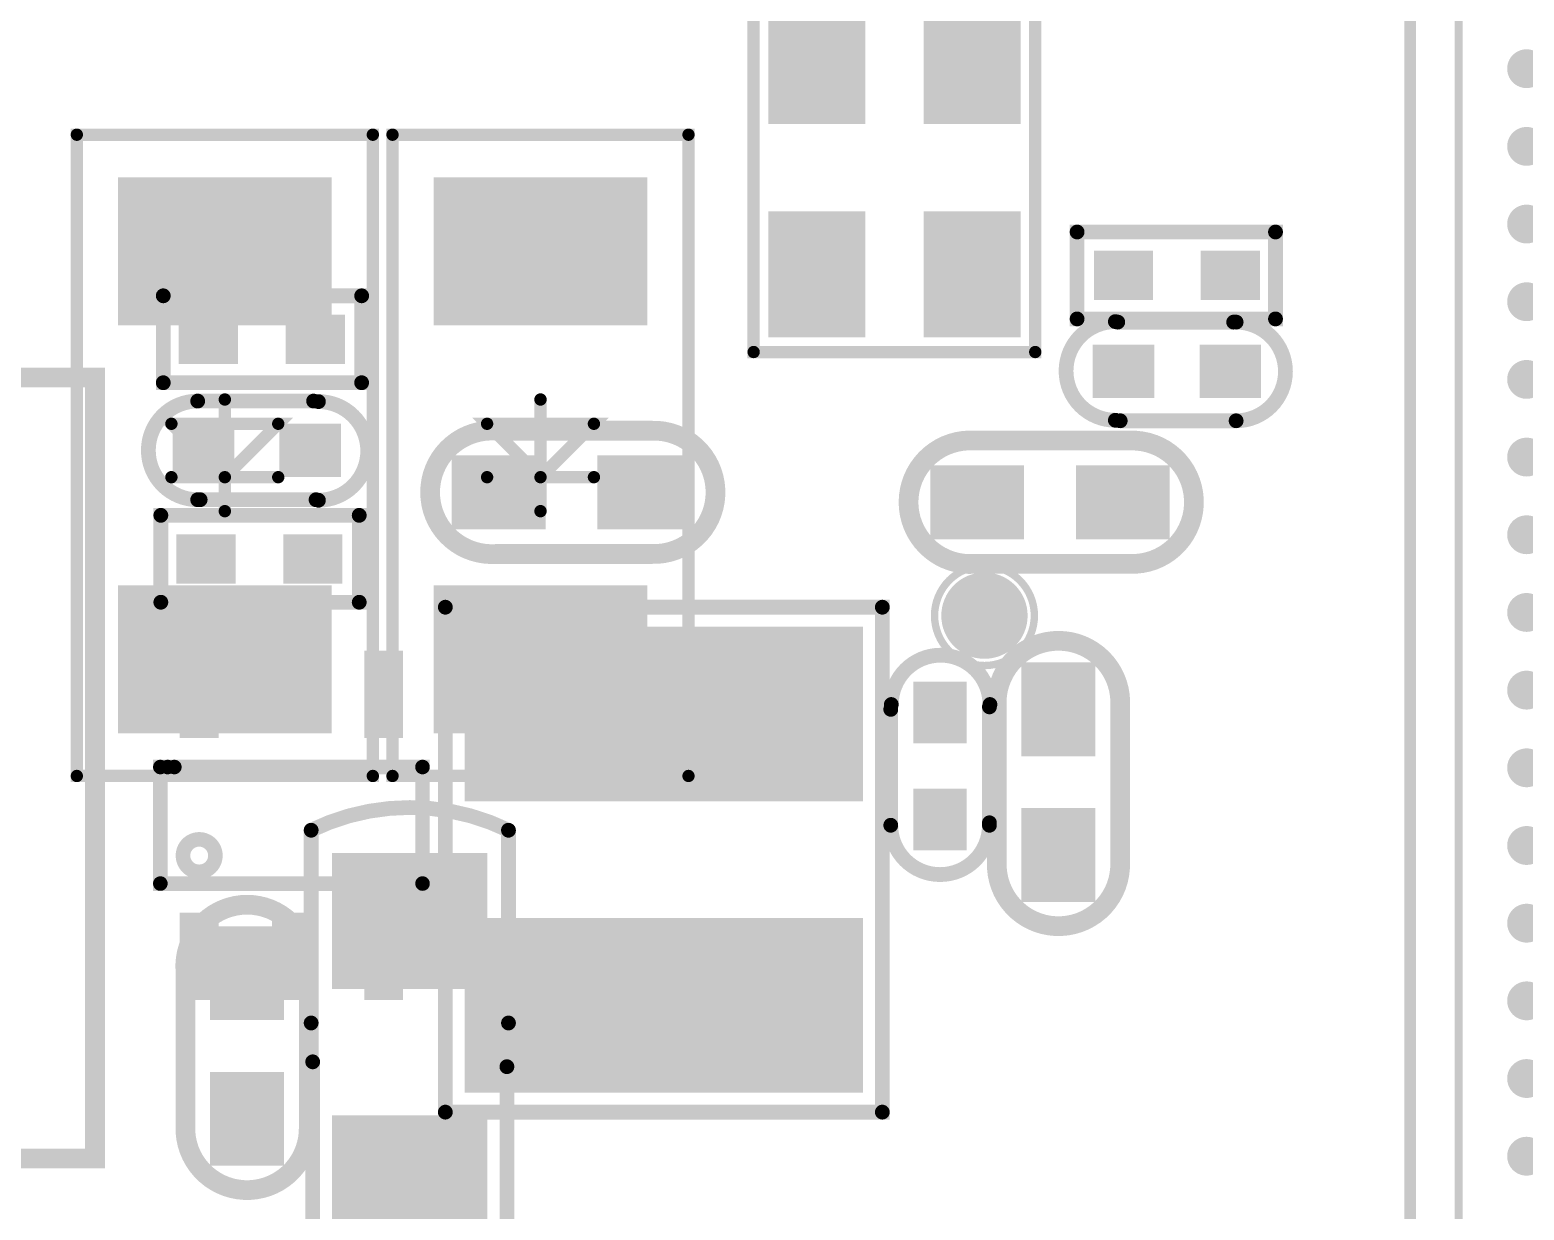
# Model space of a CAD drawing. Extents: x 68 to 180, y 55 to 144.
# Drawn here: x 100.83 to 116.22, y 88.81 to 100.97 of the extents above; entities that cross this region are included whole.
import ezdxf

# ---------------------------------------------------------------- set-up
doc = ezdxf.new("R2010")
doc.units = 0
doc.header["$MEASUREMENT"] = 0
doc.layers.get('0').update_dxf_attribs({"linetype": 'CONTINUOUS'})
for name, color, linetype in [('DRIL_NPLTE_THRU_01', 16, 'CONTINUOUS'), ('DRIL_NPLTE_THRU_02', 4, 'CONTINUOUS'), ('DRIL_NPLTE_THRU_03', 96, 'CONTINUOUS'), ('DRIL_NPLTE_THRU_04', 136, 'CONTINUOUS'), ('DRIL_NPLTE_THRU_05', 34, 'CONTINUOUS'), ('DRIL_NPLTE_THRU_06', 176, 'CONTINUOUS'), ('DRIL_PLTE_THRU_01', 16, 'CONTINUOUS'), ('DRIL_PLTE_THRU_02', 4, 'CONTINUOUS'), ('DRIL_PLTE_THRU_03', 96, 'CONTINUOUS'), ('DRIL_PLTE_THRU_04', 136, 'CONTINUOUS'), ('DRIL_PLTE_THRU_05', 34, 'CONTINUOUS'), ('DRIL_PLTE_THRU_06', 176, 'CONTINUOUS'), ('DRIL_SYMBOL', 2, 'CONTINUOUS'), ('PADS_BOT', 5, 'CONTINUOUS'), ('PADS_INNER', 1, 'CONTINUOUS'), ('PADS_TOP', 1, 'CONTINUOUS'), ('PART_BOT_2DLINE_00', 253, 'CONTINUOUS'), ('PART_BOT_2DLINE_01', 183, 'CONTINUOUS'), ('PART_TOP_2DLINE_00', 67, 'CONTINUOUS'), ('PART_TOP_2DLINE_01', 67, 'CONTINUOUS')]:
    doc.layers.add(name, color=color, linetype=linetype)

# ---------------------------------------------------------------- blocks, each defined once
blk = doc.blocks.new('PART_BODY_TOP_5730')
at = {"layer": 'PART_TOP_2DLINE_00', "const_width": 0.12}
blk.add_lwpolyline([(-10, 10), (10, 10), (10, -10), (-10, -10)], close=True, dxfattribs=at)
at = {"layer": 'PART_TOP_2DLINE_01', "const_width": 0.08}
blk.add_lwpolyline([(-9.5, -9.5), (-9.5, 9.5), (9.5, 9.5), (9.5, -9.5)], close=True, dxfattribs=at)
blk = doc.blocks.new('DRIL_HOLE_0')
blk.add_lwpolyline([(0, 0, 1), (0, 0, 1)], format="xyb", close=True)
blk = doc.blocks.new('PAD_0')
blk.add_lwpolyline([(0, 0, 1), (0, 0, 1)], format="xyb", close=True)
blk = doc.blocks.new('PAD_2')
at = {"const_width": 0.2}
blk.add_lwpolyline([(0, -0.1, 1), (0, 0.1, 1)], format="xyb", close=True, dxfattribs=at)
blk = doc.blocks.new('STK_TOP_13')
at = {"layer": 'DRIL_NPLTE_THRU_01'}
blk.add_blockref('DRIL_HOLE_0', (0, 0), dxfattribs=at)
at = {"layer": 'DRIL_NPLTE_THRU_02'}
blk.add_blockref('DRIL_HOLE_0', (0, 0), dxfattribs=at)
at = {"layer": 'DRIL_NPLTE_THRU_03'}
blk.add_blockref('DRIL_HOLE_0', (0, 0), dxfattribs=at)
at = {"layer": 'DRIL_NPLTE_THRU_04'}
blk.add_blockref('DRIL_HOLE_0', (0, 0), dxfattribs=at)
at = {"layer": 'DRIL_NPLTE_THRU_05'}
blk.add_blockref('DRIL_HOLE_0', (0, 0), dxfattribs=at)
at = {"layer": 'DRIL_NPLTE_THRU_06'}
blk.add_blockref('DRIL_HOLE_0', (0, 0), dxfattribs=at)
at = {"layer": 'PADS_BOT'}
blk.add_blockref('PAD_0', (0, 0), dxfattribs=at)
at = {"layer": 'PADS_INNER'}
blk.add_blockref('PAD_0', (0, 0), dxfattribs=at)
at = {"layer": 'PADS_TOP'}
blk.add_blockref('PAD_2', (0, 0), dxfattribs=at)
blk = doc.blocks.new('SYM_TOP_13')
for name, p in [('PART_BODY_TOP_5730', (0, 0)), ('STK_TOP_13', (8.8, 8.8)), ('STK_TOP_13', (8.8, 8)), ('STK_TOP_13', (8.8, 7.2)), ('STK_TOP_13', (8.8, 6.4)), ('STK_TOP_13', (8.8, 5.6)), ('STK_TOP_13', (8.8, 4.8)), ('STK_TOP_13', (8.8, 4)), ('STK_TOP_13', (8.8, 3.2)), ('STK_TOP_13', (8.8, 2.4)), ('STK_TOP_13', (8.8, 1.6)), ('STK_TOP_13', (8.8, 0.8)), ('STK_TOP_13', (8.8, 0)), ('STK_TOP_13', (8.8, -0.8)), ('STK_TOP_13', (8.8, -1.6)), ('STK_TOP_13', (8.8, -2.4))]:
    blk.add_blockref(name, p)
blk = doc.blocks.new('PART_TOP_11')
blk.add_blockref('SYM_TOP_13', (0, 0))
blk = doc.blocks.new('SMOOTH_0$2032')
at = {"const_width": 0.1016}
blk.add_lwpolyline([(-0.0508, 0, 1), (0.0508, 0, 1)], format="xyb", close=True, dxfattribs=at)
blk = doc.blocks.new('PART_BODY_TOP_5734')
at = {"layer": 'PART_TOP_2DLINE_00', "const_width": 0.2032}
blk.add_lwpolyline([(-0.025146, 0.635), (1.575054, 0.635, -1.036434944), (1.575054, -0.635), (-0.025146, -0.635, -1.07236871)], format="xyb", close=True, dxfattribs=at)
at = {"layer": 'PART_TOP_2DLINE_00'}
for p in [(-0.025146, 0.635), (1.575054, 0.635), (-0.025146, -0.635), (1.575054, -0.635)]:
    blk.add_blockref('SMOOTH_0$2032', p, dxfattribs=at)
blk = doc.blocks.new('PAD_7')
at = {"const_width": 0.762}
blk.add_lwpolyline([(-0.4826, 0), (0.4826, 0)], dxfattribs=at)
blk = doc.blocks.new('STK_TOP_19')
at = {"layer": 'DRIL_PLTE_THRU_01'}
blk.add_blockref('DRIL_HOLE_0', (0, 0), dxfattribs=at)
at = {"layer": 'DRIL_PLTE_THRU_02'}
blk.add_blockref('DRIL_HOLE_0', (0, 0), dxfattribs=at)
at = {"layer": 'DRIL_PLTE_THRU_03'}
blk.add_blockref('DRIL_HOLE_0', (0, 0), dxfattribs=at)
at = {"layer": 'DRIL_PLTE_THRU_04'}
blk.add_blockref('DRIL_HOLE_0', (0, 0), dxfattribs=at)
at = {"layer": 'DRIL_PLTE_THRU_05'}
blk.add_blockref('DRIL_HOLE_0', (0, 0), dxfattribs=at)
at = {"layer": 'DRIL_PLTE_THRU_06'}
blk.add_blockref('DRIL_HOLE_0', (0, 0), dxfattribs=at)
at = {"layer": 'PADS_BOT'}
blk.add_blockref('PAD_0', (0, 0), dxfattribs=at)
at = {"layer": 'PADS_INNER'}
blk.add_blockref('PAD_0', (0, 0), dxfattribs=at)
at = {"layer": 'PADS_TOP'}
blk.add_blockref('PAD_7', (0, 0), dxfattribs=at)
blk = doc.blocks.new('SYM_TOP_17')
for name, p in [('PART_BODY_TOP_5734', (0, 0)), ('STK_TOP_19', (0, 0)), ('STK_TOP_19', (1.500124, 0))]:
    blk.add_blockref(name, p)
blk = doc.blocks.new('PART_TOP_24')
blk.add_blockref('SYM_TOP_17', (0, 0))
blk = doc.blocks.new('PART_TOP_25')
blk.add_blockref('SYM_TOP_17', (0, 0))
blk = doc.blocks.new('PART_TOP_26')
blk.add_blockref('SYM_TOP_17', (0, 0))
blk = doc.blocks.new('PART_BODY_BOT_5734')
at = {"layer": 'PART_BOT_2DLINE_00', "const_width": 0.2032}
blk.add_lwpolyline([(-0.025146, 0.635), (1.575054, 0.635, -1.036434944), (1.575054, -0.635), (-0.025146, -0.635, -1.07236871)], format="xyb", close=True, dxfattribs=at)
at = {"layer": 'PART_BOT_2DLINE_00'}
for p in [(-0.025146, 0.635), (1.575054, 0.635), (-0.025146, -0.635), (1.575054, -0.635)]:
    blk.add_blockref('SMOOTH_0$2032', p, dxfattribs=at)
blk = doc.blocks.new('STK_BOT_19')
at = {"layer": 'DRIL_PLTE_THRU_01'}
blk.add_blockref('DRIL_HOLE_0', (0, 0), dxfattribs=at)
at = {"layer": 'DRIL_PLTE_THRU_02'}
blk.add_blockref('DRIL_HOLE_0', (0, 0), dxfattribs=at)
at = {"layer": 'DRIL_PLTE_THRU_03'}
blk.add_blockref('DRIL_HOLE_0', (0, 0), dxfattribs=at)
at = {"layer": 'DRIL_PLTE_THRU_04'}
blk.add_blockref('DRIL_HOLE_0', (0, 0), dxfattribs=at)
at = {"layer": 'DRIL_PLTE_THRU_05'}
blk.add_blockref('DRIL_HOLE_0', (0, 0), dxfattribs=at)
at = {"layer": 'DRIL_PLTE_THRU_06'}
blk.add_blockref('DRIL_HOLE_0', (0, 0), dxfattribs=at)
at = {"layer": 'PADS_BOT'}
blk.add_blockref('PAD_7', (0, 0), dxfattribs=at)
at = {"layer": 'PADS_INNER'}
blk.add_blockref('PAD_0', (0, 0), dxfattribs=at)
at = {"layer": 'PADS_TOP'}
blk.add_blockref('PAD_0', (0, 0), dxfattribs=at)
blk = doc.blocks.new('SYM_BOT_17')
for name, p in [('PART_BODY_BOT_5734', (0, 0)), ('STK_BOT_19', (0, 0)), ('STK_BOT_19', (1.500124, 0))]:
    blk.add_blockref(name, p)
blk = doc.blocks.new('PART_BOT_51')
blk.add_blockref('SYM_BOT_17', (0, 0))
blk = doc.blocks.new('SMOOTH_0$1524')
at = {"const_width": 0.0762}
blk.add_lwpolyline([(-0.0381, 0, 1), (0.0381, 0, 1)], format="xyb", close=True, dxfattribs=at)
blk = doc.blocks.new('PART_BODY_TOP_5741')
at = {"layer": 'PART_TOP_2DLINE_01', "const_width": 0.152}
blk.add_lwpolyline([(-1.1, 2.25), (4.1, 2.25), (4.1, -2.25), (-1.1, -2.25)], close=True, dxfattribs=at)
at = {"layer": 'PART_TOP_2DLINE_01'}
for p in [(-1.1, 2.25), (4.1, 2.25), (-1.1, -2.25), (4.1, -2.25)]:
    blk.add_blockref('SMOOTH_0$1524', p, dxfattribs=at)
blk = doc.blocks.new('PAD_10')
at = {"const_width": 1.8}
blk.add_lwpolyline([(-2.05, 0), (2.05, 0)], dxfattribs=at)
blk = doc.blocks.new('STK_TOP_26')
at = {"layer": 'DRIL_PLTE_THRU_01'}
blk.add_blockref('DRIL_HOLE_0', (0, 0), dxfattribs=at)
at = {"layer": 'DRIL_PLTE_THRU_02'}
blk.add_blockref('DRIL_HOLE_0', (0, 0), dxfattribs=at)
at = {"layer": 'DRIL_PLTE_THRU_03'}
blk.add_blockref('DRIL_HOLE_0', (0, 0), dxfattribs=at)
at = {"layer": 'DRIL_PLTE_THRU_04'}
blk.add_blockref('DRIL_HOLE_0', (0, 0), dxfattribs=at)
at = {"layer": 'DRIL_PLTE_THRU_05'}
blk.add_blockref('DRIL_HOLE_0', (0, 0), dxfattribs=at)
at = {"layer": 'DRIL_PLTE_THRU_06'}
blk.add_blockref('DRIL_HOLE_0', (0, 0), dxfattribs=at)
at = {"layer": 'PADS_BOT'}
blk.add_blockref('PAD_0', (0, 0), dxfattribs=at)
at = {"layer": 'PADS_INNER'}
blk.add_blockref('PAD_0', (0, 0), dxfattribs=at)
at = {"layer": 'PADS_TOP', "rotation": 90}
blk.add_blockref('PAD_10', (0, 0), dxfattribs=at)
blk = doc.blocks.new('SYM_TOP_24')
for name, p in [('STK_TOP_26', (0, 0)), ('STK_TOP_26', (3, 0)), ('PART_BODY_TOP_5741', (0, 0))]:
    blk.add_blockref(name, p)
blk = doc.blocks.new('PART_TOP_58')
blk.add_blockref('SYM_TOP_24', (0, 0))
blk = doc.blocks.new('SMOOTH_0$127')
at = {"const_width": 0.0635}
blk.add_lwpolyline([(-0.03175, 0, 1), (0.03175, 0, 1)], format="xyb", close=True, dxfattribs=at)
blk = doc.blocks.new('PART_BODY_BOT_5747')
at = {"layer": 'PART_BOT_2DLINE_01', "const_width": 0.127}
for points in [[(-3.302, 1.524), (3.302, 1.524), (3.302, -1.524), (-3.302, -1.524)], [(-0.325, -0.55), (-0.325, 0.55), (0.225, 0)]]:
    blk.add_lwpolyline(points, close=True, dxfattribs=at)
for points in [[(0.225, 0.55), (0.225, -0.55)], [(-0.575, 0), (0.575, 0)]]:
    blk.add_lwpolyline(points, dxfattribs=at)
at = {"layer": 'PART_BOT_2DLINE_01'}
for p in [(-3.302, 1.524), (3.302, 1.524), (-0.325, 0.55), (0.225, 0.55), (-0.575, 0), (0.225, 0), (0.575, 0), (-0.325, -0.55), (0.225, -0.55), (-3.302, -1.524), (3.302, -1.524)]:
    blk.add_blockref('SMOOTH_0$127', p, dxfattribs=at)
blk = doc.blocks.new('PAD_20')
at = {"const_width": 1.524}
blk.add_lwpolyline([(-1.1, 0), (1.1, 0)], dxfattribs=at)
blk = doc.blocks.new('STK_BOT_38')
at = {"layer": 'DRIL_PLTE_THRU_01'}
blk.add_blockref('DRIL_HOLE_0', (0, 0), dxfattribs=at)
at = {"layer": 'DRIL_PLTE_THRU_02'}
blk.add_blockref('DRIL_HOLE_0', (0, 0), dxfattribs=at)
at = {"layer": 'DRIL_PLTE_THRU_03'}
blk.add_blockref('DRIL_HOLE_0', (0, 0), dxfattribs=at)
at = {"layer": 'DRIL_PLTE_THRU_04'}
blk.add_blockref('DRIL_HOLE_0', (0, 0), dxfattribs=at)
at = {"layer": 'DRIL_PLTE_THRU_05'}
blk.add_blockref('DRIL_HOLE_0', (0, 0), dxfattribs=at)
at = {"layer": 'DRIL_PLTE_THRU_06'}
blk.add_blockref('DRIL_HOLE_0', (0, 0), dxfattribs=at)
at = {"layer": 'PADS_BOT', "rotation": 90}
blk.add_blockref('PAD_20', (0, 0), dxfattribs=at)
at = {"layer": 'PADS_INNER'}
blk.add_blockref('PAD_0', (0, 0), dxfattribs=at)
at = {"layer": 'PADS_TOP'}
blk.add_blockref('PAD_0', (0, 0), dxfattribs=at)
blk = doc.blocks.new('SYM_BOT_30')
for name, p in [('STK_BOT_38', (-2.1, 0)), ('STK_BOT_38', (2.1, 0)), ('PART_BODY_BOT_5747', (0, 0))]:
    blk.add_blockref(name, p)
blk = doc.blocks.new('PART_BOT_67')
blk.add_blockref('SYM_BOT_30', (0, 0))
blk = doc.blocks.new('PART_BODY_TOP_5731')
at = {"layer": 'PART_TOP_2DLINE_00', "const_width": 0.152}
blk.add_lwpolyline([(-1.028, -0.449), (-1.028, 0.446), (1.015, 0.446), (1.015, -0.449)], close=True, dxfattribs=at)
at = {"layer": 'PART_TOP_2DLINE_00'}
for p in [(-1.028, 0.446), (1.015, 0.446), (-1.028, -0.449), (1.015, -0.449)]:
    blk.add_blockref('SMOOTH_0$1524', p, dxfattribs=at)
blk = doc.blocks.new('PAD_1')
at = {"const_width": 0.508}
blk.add_lwpolyline([(-0.305, 0), (0.305, 0)], dxfattribs=at)
blk = doc.blocks.new('STK_TOP_14')
at = {"layer": 'DRIL_PLTE_THRU_01'}
blk.add_blockref('DRIL_HOLE_0', (0, 0), dxfattribs=at)
at = {"layer": 'DRIL_PLTE_THRU_02'}
blk.add_blockref('DRIL_HOLE_0', (0, 0), dxfattribs=at)
at = {"layer": 'DRIL_PLTE_THRU_03'}
blk.add_blockref('DRIL_HOLE_0', (0, 0), dxfattribs=at)
at = {"layer": 'DRIL_PLTE_THRU_04'}
blk.add_blockref('DRIL_HOLE_0', (0, 0), dxfattribs=at)
at = {"layer": 'DRIL_PLTE_THRU_05'}
blk.add_blockref('DRIL_HOLE_0', (0, 0), dxfattribs=at)
at = {"layer": 'DRIL_PLTE_THRU_06'}
blk.add_blockref('DRIL_HOLE_0', (0, 0), dxfattribs=at)
at = {"layer": 'PADS_BOT'}
blk.add_blockref('PAD_0', (0, 0), dxfattribs=at)
at = {"layer": 'PADS_INNER'}
blk.add_blockref('PAD_0', (0, 0), dxfattribs=at)
at = {"layer": 'PADS_TOP'}
blk.add_blockref('PAD_1', (0, 0), dxfattribs=at)
blk = doc.blocks.new('SYM_TOP_14')
for name, p in [('PART_BODY_TOP_5731', (0, 0)), ('STK_TOP_14', (-0.55, 0)), ('STK_TOP_14', (0.55, 0))]:
    blk.add_blockref(name, p)
blk = doc.blocks.new('PART_TOP_154')
blk.add_blockref('SYM_TOP_14', (0, 0))
blk = doc.blocks.new('PART_TOP_197')
blk.add_blockref('SYM_TOP_14', (0, 0))
blk = doc.blocks.new('PART_TOP_198')
blk.add_blockref('SYM_TOP_14', (0, 0))
blk = doc.blocks.new('PART_BODY_TOP_5773')
at = {"layer": 'PART_TOP_2DLINE_00', "const_width": 0.203}
for points in [[(0, 3.15), (2.55, 3.15), (2.55, 2.45), (0, 2.45)], [(-2.874, 2.8), (5.172, 2.8), (5.172, -3.184), (-2.874, -3.184)]]:
    blk.add_lwpolyline(points, close=True, dxfattribs=at)
at = {"layer": 'PART_TOP_2DLINE_00'}
for p in [(0, 3.15), (2.55, 3.15), (-2.874, 2.8), (5.172, 2.8), (0, 2.45), (2.55, 2.45), (-2.874, -3.184), (5.172, -3.184)]:
    blk.add_blockref('SMOOTH_0$2032', p, dxfattribs=at)
blk = doc.blocks.new('DRIL_SYMBOL_0$889')
at = {"layer": 'DRIL_SYMBOL', "const_width": 0.0508}
for points in [[(0, -0.254), (0, 0.254)], [(-0.254, 0), (0.254, 0)]]:
    blk.add_lwpolyline(points, dxfattribs=at)
blk = doc.blocks.new('DRIL_HOLE_0$889')
at = {"const_width": 0.4445}
blk.add_lwpolyline([(-0.22225, 0, 1), (0.22225, 0, 1)], format="xyb", close=True, dxfattribs=at)
blk.add_blockref('DRIL_SYMBOL_0$889', (0, 0))
blk = doc.blocks.new('PAD_57')
at = {"const_width": 1.524}
blk.add_lwpolyline([(-1.25, 0), (1.25, 0)], dxfattribs=at)
blk = doc.blocks.new('STK_TOP_78')
at = {"layer": 'DRIL_PLTE_THRU_01'}
blk.add_blockref('DRIL_HOLE_0$889', (0, 0), dxfattribs=at)
at = {"layer": 'DRIL_PLTE_THRU_02'}
blk.add_blockref('DRIL_HOLE_0$889', (0, 0), dxfattribs=at)
at = {"layer": 'DRIL_PLTE_THRU_03'}
blk.add_blockref('DRIL_HOLE_0$889', (0, 0), dxfattribs=at)
at = {"layer": 'DRIL_PLTE_THRU_04'}
blk.add_blockref('DRIL_HOLE_0$889', (0, 0), dxfattribs=at)
at = {"layer": 'DRIL_PLTE_THRU_05'}
blk.add_blockref('DRIL_HOLE_0$889', (0, 0), dxfattribs=at)
at = {"layer": 'DRIL_PLTE_THRU_06'}
blk.add_blockref('DRIL_HOLE_0$889', (0, 0), dxfattribs=at)
at = {"layer": 'PADS_BOT', "rotation": 90}
blk.add_blockref('PAD_57', (0, 0), dxfattribs=at)
at = {"layer": 'PADS_INNER', "rotation": 90}
blk.add_blockref('PAD_57', (0, 0), dxfattribs=at)
at = {"layer": 'PADS_TOP', "rotation": 90}
blk.add_blockref('PAD_57', (0, 0), dxfattribs=at)
blk = doc.blocks.new('PAD_58')
at = {"const_width": 0.762}
blk.add_lwpolyline([(-0.488, -0.381), (0.488, -0.381, 1), (0.488, 0.381), (-0.488, 0.381, 1)], format="xyb", close=True, dxfattribs=at)
blk = doc.blocks.new('STK_TOP_77')
at = {"layer": 'DRIL_PLTE_THRU_01'}
blk.add_blockref('DRIL_HOLE_0$889', (0, 0), dxfattribs=at)
at = {"layer": 'DRIL_PLTE_THRU_02'}
blk.add_blockref('DRIL_HOLE_0$889', (0, 0), dxfattribs=at)
at = {"layer": 'DRIL_PLTE_THRU_03'}
blk.add_blockref('DRIL_HOLE_0$889', (0, 0), dxfattribs=at)
at = {"layer": 'DRIL_PLTE_THRU_04'}
blk.add_blockref('DRIL_HOLE_0$889', (0, 0), dxfattribs=at)
at = {"layer": 'DRIL_PLTE_THRU_05'}
blk.add_blockref('DRIL_HOLE_0$889', (0, 0), dxfattribs=at)
at = {"layer": 'DRIL_PLTE_THRU_06'}
blk.add_blockref('DRIL_HOLE_0$889', (0, 0), dxfattribs=at)
at = {"layer": 'PADS_BOT', "rotation": 90}
blk.add_blockref('PAD_58', (0, 0), dxfattribs=at)
at = {"layer": 'PADS_INNER', "rotation": 90}
blk.add_blockref('PAD_58', (0, 0), dxfattribs=at)
at = {"layer": 'PADS_TOP', "rotation": 90}
blk.add_blockref('PAD_58', (0, 0), dxfattribs=at)
blk = doc.blocks.new('SYM_TOP_56')
for name, p in [('PART_BODY_TOP_5773', (0, 0)), ('STK_TOP_78', (-1.5, 0)), ('STK_TOP_78', (0, 0)), ('STK_TOP_77', (2.54, 0)), ('STK_TOP_77', (4, 0))]:
    blk.add_blockref(name, p)
blk = doc.blocks.new('PART_TOP_225')
blk.add_blockref('SYM_TOP_56', (0, 0))
blk = doc.blocks.new('PART_BODY_TOP_5776')
at = {"layer": 'PART_TOP_2DLINE_00', "const_width": 0.127}
blk.add_lwpolyline([(-0.8, 2.25), (-0.8, -0.406), (-0.556, -0.65), (3, -0.65), (3, 2.25)], close=True, dxfattribs=at)
at = {"layer": 'PART_TOP_2DLINE_00'}
for p in [(-0.8, 2.25), (3, 2.25), (-0.8, -0.406), (-0.556, -0.65), (3, -0.65)]:
    blk.add_blockref('SMOOTH_0$127', p, dxfattribs=at)
blk = doc.blocks.new('PAD_8')
at = {"const_width": 0.999998}
blk.add_lwpolyline([(-0.649986, 0), (0.649986, 0)], dxfattribs=at)
blk = doc.blocks.new('STK_TOP_82')
at = {"layer": 'DRIL_NPLTE_THRU_01'}
blk.add_blockref('DRIL_HOLE_0', (0, 0), dxfattribs=at)
at = {"layer": 'DRIL_NPLTE_THRU_02'}
blk.add_blockref('DRIL_HOLE_0', (0, 0), dxfattribs=at)
at = {"layer": 'DRIL_NPLTE_THRU_03'}
blk.add_blockref('DRIL_HOLE_0', (0, 0), dxfattribs=at)
at = {"layer": 'DRIL_NPLTE_THRU_04'}
blk.add_blockref('DRIL_HOLE_0', (0, 0), dxfattribs=at)
at = {"layer": 'DRIL_NPLTE_THRU_05'}
blk.add_blockref('DRIL_HOLE_0', (0, 0), dxfattribs=at)
at = {"layer": 'DRIL_NPLTE_THRU_06'}
blk.add_blockref('DRIL_HOLE_0', (0, 0), dxfattribs=at)
at = {"layer": 'PADS_BOT'}
blk.add_blockref('PAD_0', (0, 0), dxfattribs=at)
at = {"layer": 'PADS_INNER'}
blk.add_blockref('PAD_0', (0, 0), dxfattribs=at)
at = {"layer": 'PADS_TOP'}
blk.add_blockref('PAD_8', (0, 0), dxfattribs=at)
blk = doc.blocks.new('SYM_TOP_59')
for name, p in [('PART_BODY_TOP_5776', (0, 0)), ('STK_TOP_82', (0, 1.6)), ('STK_TOP_82', (2.2, 1.6)), ('STK_TOP_82', (0, 0)), ('STK_TOP_82', (2.2, 0))]:
    blk.add_blockref(name, p)
blk = doc.blocks.new('PART_TOP_232')
blk.add_blockref('SYM_TOP_59', (0, 0))
blk = doc.blocks.new('SMOOTH_0$150114')
at = {"const_width": 0.075057}
blk.add_lwpolyline([(-0.037528, 0, 1), (0.037528, 0, 1)], format="xyb", close=True, dxfattribs=at)
blk = doc.blocks.new('PART_BODY_TOP_5781')
at = {"layer": 'PART_TOP_2DLINE_00', "const_width": 0.15}
blk.add_lwpolyline([(-1.275, 0.6), (1.35, 0.6), (1.35, -0.6), (-1.35, -0.6), (-1.35, 0.6), (-1.206, 0.6)], close=True, dxfattribs=at)
blk.add_lwpolyline([(-0.783, -0.312, 1), (-1.117, -0.312, 1)], format="xyb", close=True, dxfattribs=at)
at = {"layer": 'PART_TOP_2DLINE_00'}
for p in [(-1.35, 0.6), (-1.275, 0.6), (-1.206, 0.6), (1.35, 0.6), (-1.35, -0.6), (1.35, -0.6)]:
    blk.add_blockref('SMOOTH_0$150114', p, dxfattribs=at)
blk = doc.blocks.new('PAD_65')
at = {"const_width": 0.4}
blk.add_lwpolyline([(-0.45, 0), (0.45, 0)], dxfattribs=at)
blk = doc.blocks.new('STK_TOP_87')
at = {"layer": 'DRIL_PLTE_THRU_01'}
blk.add_blockref('DRIL_HOLE_0', (0, 0), dxfattribs=at)
at = {"layer": 'DRIL_PLTE_THRU_02'}
blk.add_blockref('DRIL_HOLE_0', (0, 0), dxfattribs=at)
at = {"layer": 'DRIL_PLTE_THRU_03'}
blk.add_blockref('DRIL_HOLE_0', (0, 0), dxfattribs=at)
at = {"layer": 'DRIL_PLTE_THRU_04'}
blk.add_blockref('DRIL_HOLE_0', (0, 0), dxfattribs=at)
at = {"layer": 'DRIL_PLTE_THRU_05'}
blk.add_blockref('DRIL_HOLE_0', (0, 0), dxfattribs=at)
at = {"layer": 'DRIL_PLTE_THRU_06'}
blk.add_blockref('DRIL_HOLE_0', (0, 0), dxfattribs=at)
at = {"layer": 'PADS_BOT'}
blk.add_blockref('PAD_0', (0, 0), dxfattribs=at)
at = {"layer": 'PADS_INNER'}
blk.add_blockref('PAD_0', (0, 0), dxfattribs=at)
at = {"layer": 'PADS_TOP', "rotation": 90}
blk.add_blockref('PAD_65', (0, 0), dxfattribs=at)
blk = doc.blocks.new('SYM_TOP_64')
for name, p in [('STK_TOP_87', (-0.95, 1.35)), ('STK_TOP_87', (0.95, 1.35)), ('PART_BODY_TOP_5781', (0, 0)), ('STK_TOP_87', (-0.95, -1.35)), ('STK_TOP_87', (0, -1.35)), ('STK_TOP_87', (0.95, -1.35))]:
    blk.add_blockref(name, p)
blk = doc.blocks.new('PART_TOP_251')
blk.add_blockref('SYM_TOP_64', (0, 0))
blk = doc.blocks.new('PART_BODY_TOP_5792')
at = {"layer": 'PART_TOP_2DLINE_00', "const_width": 0.1524}
for points in [[(-0.6096, -0.508, -1), (-0.6096, 0.508)], [(0.633804, 0.502572, -1), (0.633804, -0.513428)]]:
    blk.add_lwpolyline(points, format="xyb", dxfattribs=at)
for points in [[(-0.6096, 0.508), (0.5842, 0.508)], [(-0.5842, -0.508), (0.6096, -0.508)]]:
    blk.add_lwpolyline(points, dxfattribs=at)
at = {"layer": 'PART_TOP_2DLINE_00'}
for p in [(-0.6096, 0.508), (-0.6096, 0.508), (0.5842, 0.508), (0.633804, 0.502572), (-0.6096, -0.508), (-0.5842, -0.508), (0.6096, -0.508), (0.633804, -0.513428)]:
    blk.add_blockref('SMOOTH_0$1524', p, dxfattribs=at)
blk = doc.blocks.new('PAD_79')
at = {"const_width": 0.55}
blk.add_lwpolyline([(-0.3175, 0), (0.3175, 0)], dxfattribs=at)
blk = doc.blocks.new('STK_TOP_110')
at = {"layer": 'DRIL_PLTE_THRU_01'}
blk.add_blockref('DRIL_HOLE_0', (0, 0), dxfattribs=at)
at = {"layer": 'DRIL_PLTE_THRU_02'}
blk.add_blockref('DRIL_HOLE_0', (0, 0), dxfattribs=at)
at = {"layer": 'DRIL_PLTE_THRU_03'}
blk.add_blockref('DRIL_HOLE_0', (0, 0), dxfattribs=at)
at = {"layer": 'DRIL_PLTE_THRU_04'}
blk.add_blockref('DRIL_HOLE_0', (0, 0), dxfattribs=at)
at = {"layer": 'DRIL_PLTE_THRU_05'}
blk.add_blockref('DRIL_HOLE_0', (0, 0), dxfattribs=at)
at = {"layer": 'DRIL_PLTE_THRU_06'}
blk.add_blockref('DRIL_HOLE_0', (0, 0), dxfattribs=at)
at = {"layer": 'PADS_BOT'}
blk.add_blockref('PAD_0', (0, 0), dxfattribs=at)
at = {"layer": 'PADS_INNER'}
blk.add_blockref('PAD_0', (0, 0), dxfattribs=at)
at = {"layer": 'PADS_TOP'}
blk.add_blockref('PAD_79', (0, 0), dxfattribs=at)
blk = doc.blocks.new('SYM_TOP_75')
for name, p in [('PART_BODY_TOP_5792', (0, 0)), ('STK_TOP_110', (-0.55, 0)), ('STK_TOP_110', (0.55, 0))]:
    blk.add_blockref(name, p)
blk = doc.blocks.new('PART_TOP_348')
blk.add_blockref('SYM_TOP_75', (0, 0))
blk = doc.blocks.new('PART_TOP_406')
blk.add_blockref('SYM_TOP_75', (0, 0))
blk = doc.blocks.new('PART_TOP_425')
blk.add_blockref('SYM_TOP_75', (0, 0))
blk = doc.blocks.new('PART_BOT_496')
blk.add_blockref('SYM_BOT_30', (0, 0))
blk = doc.blocks.new('PART_BODY_TOP_5800')
at = {"layer": 'PART_TOP_2DLINE_00', "const_width": 0.0762}
blk.add_lwpolyline([(0.514, 0, 1), (-0.514, 0, 1)], format="xyb", close=True, dxfattribs=at)
blk = doc.blocks.new('PAD_85')
at = {"const_width": 0.4445}
blk.add_lwpolyline([(0, -0.22225, 1), (0, 0.22225, 1)], format="xyb", close=True, dxfattribs=at)
blk = doc.blocks.new('STK_TOP_119')
at = {"layer": 'DRIL_PLTE_THRU_01'}
blk.add_blockref('DRIL_HOLE_0', (0, 0), dxfattribs=at)
at = {"layer": 'DRIL_PLTE_THRU_02'}
blk.add_blockref('DRIL_HOLE_0', (0, 0), dxfattribs=at)
at = {"layer": 'DRIL_PLTE_THRU_03'}
blk.add_blockref('DRIL_HOLE_0', (0, 0), dxfattribs=at)
at = {"layer": 'DRIL_PLTE_THRU_04'}
blk.add_blockref('DRIL_HOLE_0', (0, 0), dxfattribs=at)
at = {"layer": 'DRIL_PLTE_THRU_05'}
blk.add_blockref('DRIL_HOLE_0', (0, 0), dxfattribs=at)
at = {"layer": 'DRIL_PLTE_THRU_06'}
blk.add_blockref('DRIL_HOLE_0', (0, 0), dxfattribs=at)
at = {"layer": 'PADS_BOT'}
blk.add_blockref('PAD_0', (0, 0), dxfattribs=at)
at = {"layer": 'PADS_INNER'}
blk.add_blockref('PAD_0', (0, 0), dxfattribs=at)
at = {"layer": 'PADS_TOP'}
blk.add_blockref('PAD_85', (0, 0), dxfattribs=at)
blk = doc.blocks.new('SYM_TOP_83')
for name in ['PART_BODY_TOP_5800', 'STK_TOP_119']:
    blk.add_blockref(name, (0, 0))
blk = doc.blocks.new('PART_TOP_520')
blk.add_blockref('SYM_TOP_83', (0, 0))
blk = doc.blocks.new('PART_BODY_BOT_5801')
at = {"layer": 'PART_BOT_2DLINE_00', "const_width": 0.152}
for points in [[(-0.25, 1.016), (-2.235, 1.016, 0.230409), (-2.235, -1.016), (-0.25, -1.016)], [(0.2, -1), (2.15, -1, 0.176327), (2.15, 1), (0.15, 1)]]:
    blk.add_lwpolyline(points, format="xyb", dxfattribs=at)
at = {"layer": 'PART_BOT_2DLINE_00'}
for p in [(-2.235, 1.016), (-0.25, 1.016), (0.15, 1), (2.15, 1), (-2.235, -1.016), (-0.25, -1.016), (0.2, -1), (2.15, -1)]:
    blk.add_blockref('SMOOTH_0$1524', p, dxfattribs=at)
blk = doc.blocks.new('PAD_86')
at = {"const_width": 1.399997}
blk.add_lwpolyline([(-0.799998, 0), (0.799998, 0)], dxfattribs=at)
blk = doc.blocks.new('STK_BOT_23')
at = {"layer": 'DRIL_PLTE_THRU_01'}
blk.add_blockref('DRIL_HOLE_0', (0, 0), dxfattribs=at)
at = {"layer": 'DRIL_PLTE_THRU_02'}
blk.add_blockref('DRIL_HOLE_0', (0, 0), dxfattribs=at)
at = {"layer": 'DRIL_PLTE_THRU_03'}
blk.add_blockref('DRIL_HOLE_0', (0, 0), dxfattribs=at)
at = {"layer": 'DRIL_PLTE_THRU_04'}
blk.add_blockref('DRIL_HOLE_0', (0, 0), dxfattribs=at)
at = {"layer": 'DRIL_PLTE_THRU_05'}
blk.add_blockref('DRIL_HOLE_0', (0, 0), dxfattribs=at)
at = {"layer": 'DRIL_PLTE_THRU_06'}
blk.add_blockref('DRIL_HOLE_0', (0, 0), dxfattribs=at)
at = {"layer": 'PADS_BOT', "rotation": 90}
blk.add_blockref('PAD_86', (0, 0), dxfattribs=at)
at = {"layer": 'PADS_INNER'}
blk.add_blockref('PAD_0', (0, 0), dxfattribs=at)
at = {"layer": 'PADS_TOP'}
blk.add_blockref('PAD_0', (0, 0), dxfattribs=at)
blk = doc.blocks.new('PAD_87')
at = {"const_width": 1.199997}
blk.add_lwpolyline([(-0.799998, 0), (0.799998, 0)], dxfattribs=at)
blk = doc.blocks.new('STK_BOT_22')
at = {"layer": 'DRIL_PLTE_THRU_01'}
blk.add_blockref('DRIL_HOLE_0', (0, 0), dxfattribs=at)
at = {"layer": 'DRIL_PLTE_THRU_02'}
blk.add_blockref('DRIL_HOLE_0', (0, 0), dxfattribs=at)
at = {"layer": 'DRIL_PLTE_THRU_03'}
blk.add_blockref('DRIL_HOLE_0', (0, 0), dxfattribs=at)
at = {"layer": 'DRIL_PLTE_THRU_04'}
blk.add_blockref('DRIL_HOLE_0', (0, 0), dxfattribs=at)
at = {"layer": 'DRIL_PLTE_THRU_05'}
blk.add_blockref('DRIL_HOLE_0', (0, 0), dxfattribs=at)
at = {"layer": 'DRIL_PLTE_THRU_06'}
blk.add_blockref('DRIL_HOLE_0', (0, 0), dxfattribs=at)
at = {"layer": 'PADS_BOT', "rotation": 90}
blk.add_blockref('PAD_87', (0, 0), dxfattribs=at)
at = {"layer": 'PADS_INNER'}
blk.add_blockref('PAD_0', (0, 0), dxfattribs=at)
at = {"layer": 'PADS_TOP'}
blk.add_blockref('PAD_0', (0, 0), dxfattribs=at)
blk = doc.blocks.new('SYM_BOT_84')
for name, p in [('STK_BOT_23', (-1.3, 0)), ('STK_BOT_22', (1.3, 0)), ('PART_BODY_BOT_5801', (0, 0))]:
    blk.add_blockref(name, p)
blk = doc.blocks.new('PART_BOT_526')
blk.add_blockref('SYM_BOT_84', (0, 0))

msp = doc.modelspace()

# ---------------------------------------------------------------- block references
for name, p, rotation in [('PART_TOP_11', (125.044, 98.167), 180), ('PART_TOP_232', (108.934, 100.649), 270), ('PART_TOP_198', (103.219, 97.779), 180), ('PART_TOP_406', (112.643, 97.449), 180), ('PART_TOP_225', (98.317, 92.216), 90), ('PART_TOP_197', (103.194, 95.518), 180), ('PART_TOP_58', (107.359, 90.921), 90), ('PART_TOP_25', (111.423, 93.969), 270), ('PART_TOP_425', (110.204, 93.385), 90)]:
    msp.add_blockref(name, p, dxfattribs=dict(rotation=rotation))
at = {"xscale": -1, "rotation": 90}
for name, p in [('PART_BOT_67', (102.838, 96.585)), ('PART_BOT_496', (106.089, 96.585)), ('PART_BOT_526', (104.743, 90.489)), ('PART_BOT_51', (103.067, 91.251))]:
    msp.add_blockref(name, p, dxfattribs=at)
for name, p in [('PART_TOP_154', (112.643, 98.439)), ('PART_TOP_348', (103.168, 96.636)), ('PART_TOP_24', (105.658, 96.204)), ('PART_TOP_26', (110.585, 96.102)), ('PART_TOP_520', (110.661, 94.934)), ('PART_TOP_251', (103.524, 92.775))]:
    msp.add_blockref(name, p)

doc.saveas('drawing.dxf')
